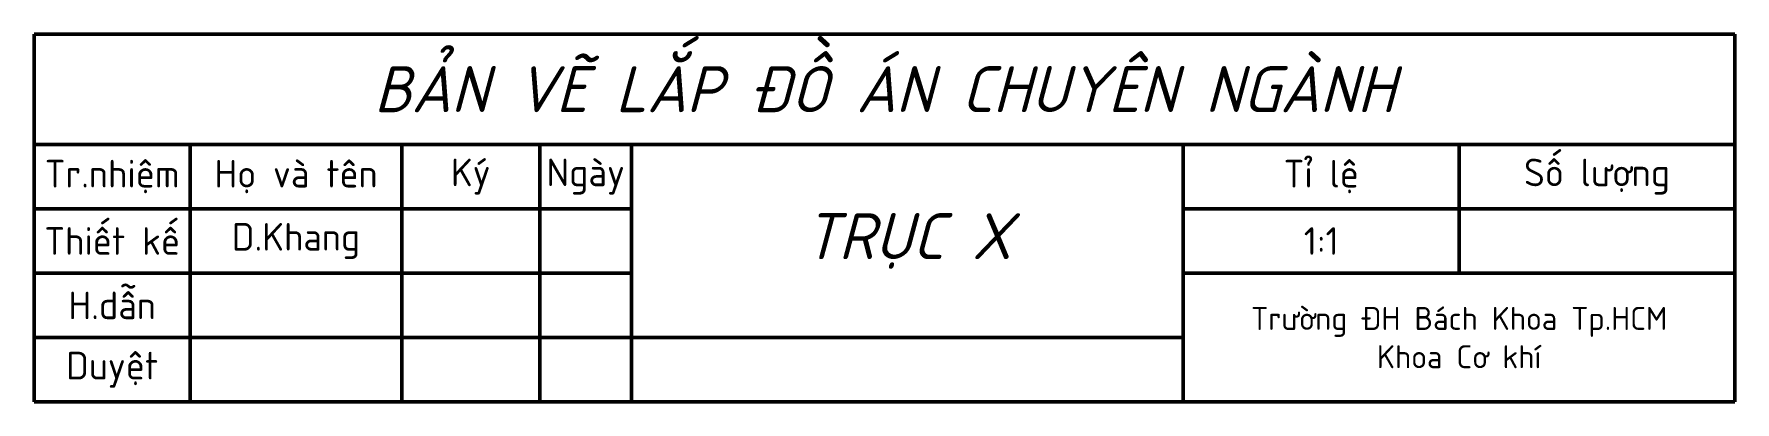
# Model space of a CAD drawing. Header units: millimetres. Extents: x -1615 to 4166, y 5 to 3174.
# Drawn here: x -332.6 to -147.6, y 98.9 to 138.9 of the extents above; entities that cross this region are included whole.
import ezdxf

# ---------------------------------------------------------------- set-up
doc = ezdxf.new("R2010")
doc.units = ezdxf.units.MM
doc.header["$LTSCALE"] = 0.25
doc.layers.add('Net dam', color=7, linetype='Continuous', lineweight=50)
doc.layers.add('van ban', color=7, linetype='Continuous', lineweight=25)
doc.styles.add('tieng viet', font='')
doc.styles.get('tieng viet').set_extended_font_data('TCVN 7284')

msp = doc.modelspace()

# ---------------------------------------------------------------- linework, layer by layer
at = {"layer": 'Net dam'}
for p, q in [((-332.569, 98.851), (-332.569, 138.851)), ((-332.569, 138.851), (-147.569, 138.851)), ((-147.569, 138.851), (-147.569, 98.851)), ((-332.569, 126.851), (-147.569, 126.851)), ((-315.569, 98.851), (-315.569, 126.851)), ((-292.569, 98.851), (-292.569, 126.851)), ((-277.569, 98.851), (-277.569, 126.851)), ((-267.569, 98.851), (-267.569, 126.851)), ((-207.569, 98.851), (-207.569, 126.851)), ((-177.569, 112.851), (-177.569, 126.851)), ((-332.569, 119.851), (-267.569, 119.851)), ((-207.569, 119.851), (-147.569, 119.851)), ((-332.569, 112.851), (-267.569, 112.851)), ((-207.569, 112.851), (-147.569, 112.851)), ((-332.569, 105.851), (-207.569, 105.851)), ((-147.569, 98.851), (-332.569, 98.851))]:
    msp.add_line(p, q, dxfattribs=at)

# ---------------------------------------------------------------- texts
at = {"layer": 'van ban', "attachment_point": 5, "style": 'tieng viet'}
for s, width, insert, char_height in [('{\\fTCVN 7284|b0|i1|c0|p34;BẢN VẼ LẮP ĐỒ ÁN CHUYÊN NGÀNH}', 185, (-240.069, 132.851), 5), ('Số lượng', 30, (-162.569, 123.351), 3), ('Tr.nhiệm', 17, (-324.069, 123.351), 3), ('Họ và tên', 23, (-304.069, 123.351), 3), ('Ký', 15, (-285.069, 123.351), 3), ('Ngày', 10, (-272.569, 123.351), 3), ('Tỉ lệ', 30, (-192.569, 123.351), 3), ('Thiết kế', 17, (-324.069, 116.351), 3), ('{\\fTCVN 7284|b0|i1|c0|p34;TRỤC X}', 60, (-237.569, 116.351), 5), ('D.Khang', 23, (-304.069, 116.351), 3), ('1:1', 30, (-192.569, 116.351), 3), ('H.dẫn', 17, (-324.069, 109.351), 3), ('\\pxsm1;Trường ĐH Bách Khoa Tp.HCM\\PKhoa Cơ khí', 60, (-177.569, 105.851), 2.5), ('Duyệt', 17, (-324.069, 102.351), 3)]:
    msp.add_mtext_dynamic_manual_height_columns(s, width=width, gutter_width=12.5, heights=[0], dxfattribs=dict(at, insert=insert, char_height=char_height))

doc.saveas('drawing.dxf')
